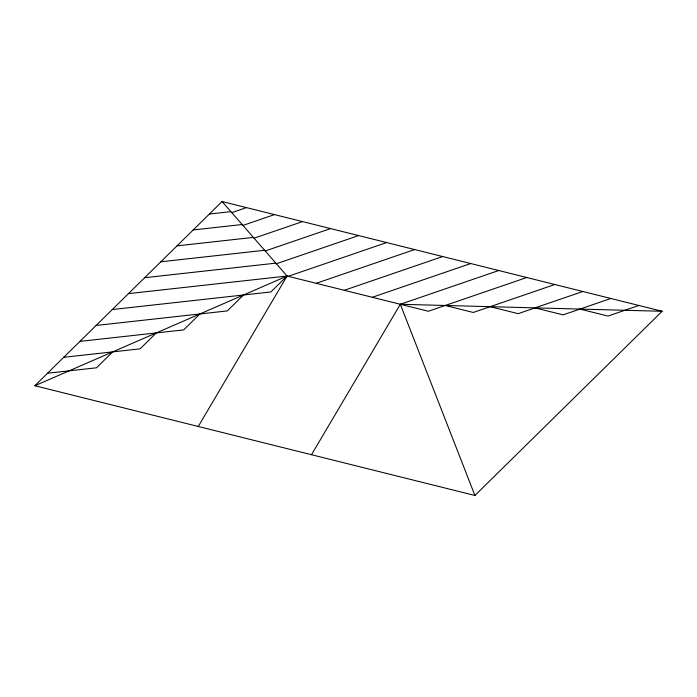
<?xml version="1.0" encoding="UTF-8"?>
<svg xmlns="http://www.w3.org/2000/svg" width="697" height="697" viewBox="0 0 697 697"><rect width="100%" height="100%" fill="white"/><g stroke="black" fill="none" stroke-linecap="round" stroke-linejoin="round"><path stroke-width="1.05" d="M198.262 426.477L287.086 276.038L222.082 201.529L34.85 385.729L474.918 495.471L662.15 311.271L222.082 201.529M311.507 454.714L400.322 304.275L498.738 270.523M112.679 351.88L96.5 367.798L47.553 373.226M156.276 332.922L140.097 348.84L63.732 357.308M199.882 313.955L183.694 329.881L79.92 341.391M243.48 294.997L227.3 310.914L96.099 325.464M34.85 385.729L287.086 276.038L428.35 311.263L526.766 277.511M231.779 212.646L246.468 207.61M242.931 225.427L274.496 214.598M254.074 238.208L302.524 221.594M265.226 250.99L330.552 228.581M276.378 263.771L358.58 235.569M288.201 276.317L386.617 242.565M316.238 283.304L414.645 249.552M344.266 290.292L442.673 256.54M372.294 297.288L470.702 263.536M554.795 284.507L473.263 312.465L445.235 305.478M582.823 291.494L518.176 313.667L490.148 306.68M610.851 298.482L563.08 314.87L535.052 307.874M638.888 305.469L607.993 316.072L579.965 309.076M209.37 214.023L230.899 211.635M193.191 229.949L242.138 224.521M177.012 245.867L253.368 237.398M160.824 261.784L264.607 250.275M144.645 277.711L275.846 263.152M128.466 293.629L287.086 276.038L270.898 291.956L112.278 309.546M662.15 311.271L400.322 304.275L474.918 495.471"/></g></svg>
